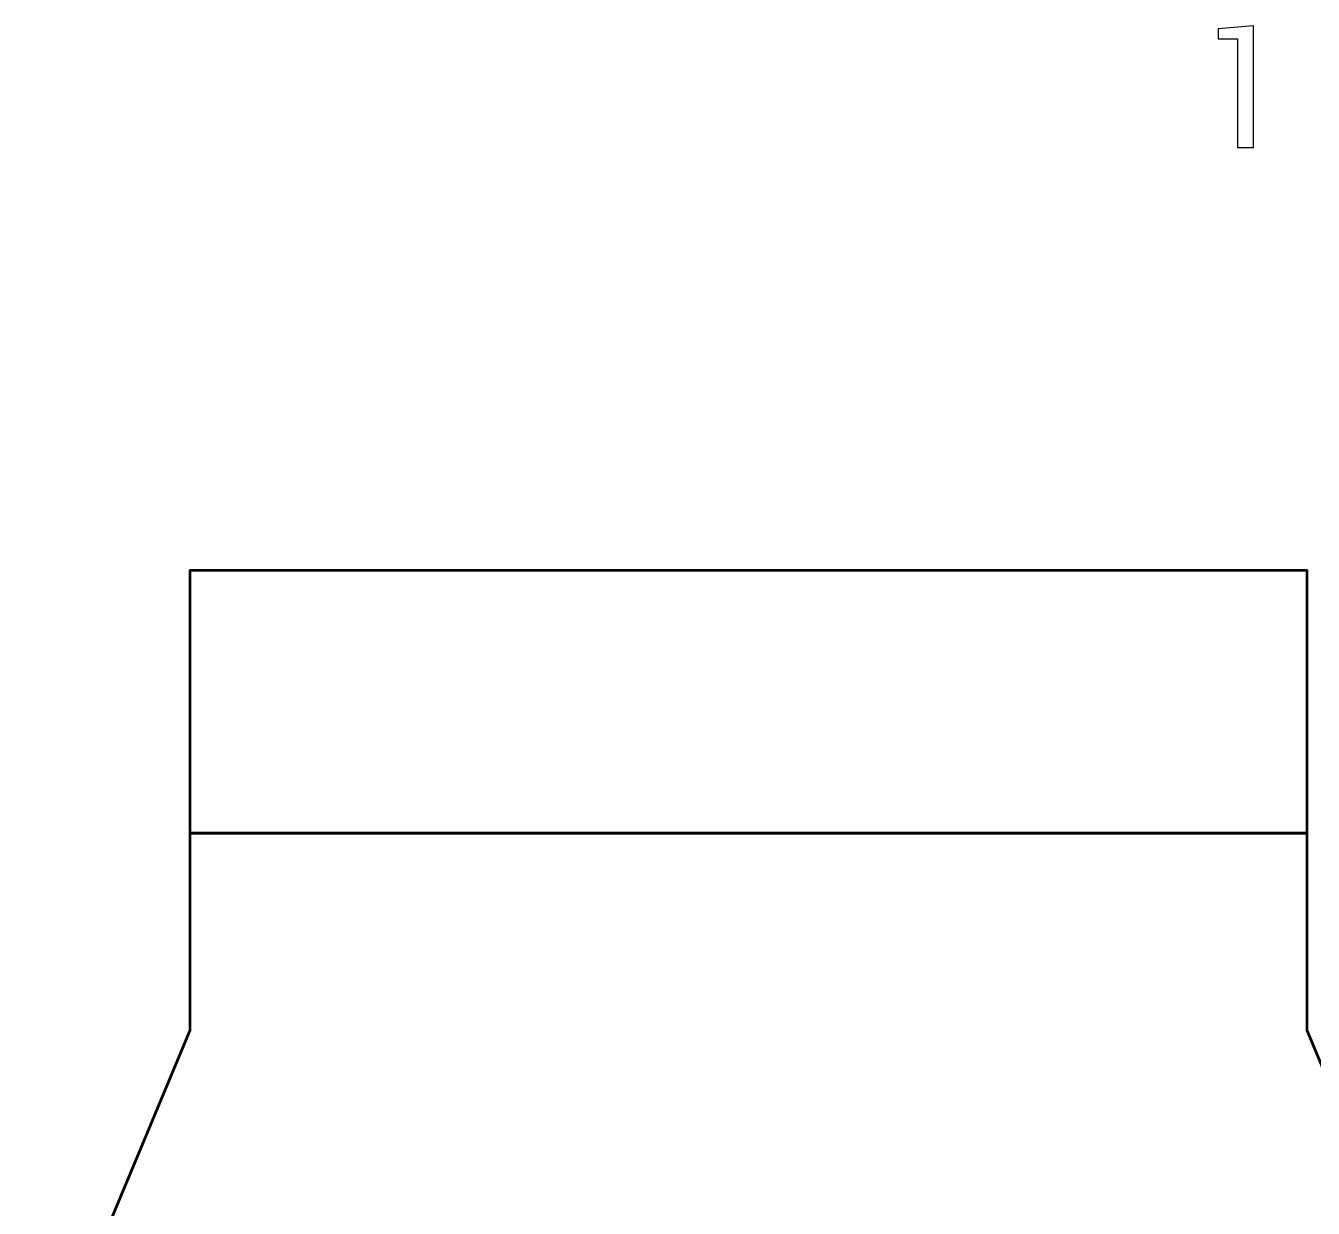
# Model space of a CAD drawing. Header units: centimetres. Extents: x -20.5 to 11.6, y -29.8 to 14.1.
# Drawn here: x -20.5 to -10.7, y 3.14 to 12.14 of the extents above; entities that cross this region are included whole.
import ezdxf

# ---------------------------------------------------------------- set-up
doc = ezdxf.new("R2010")
doc.units = ezdxf.units.CM
doc.header["$MEASUREMENT"] = 0
doc.layers.add('Layer 1', color=7, linetype='Continuous')

msp = doc.modelspace()

# ---------------------------------------------------------------- linework, layer by layer
at = {"layer": 'Layer 1'}
msp.add_open_spline([(-11.28002, 11.21887), (-11.28002, 11.21887), (-11.28002, 12.04564), (-11.28002, 12.04564), (-11.28002, 12.04564), (-11.28002, 12.04564), (-11.42607, 12.04564), (-11.42607, 12.04564), (-11.42607, 12.04564), (-11.42607, 12.04564), (-11.42607, 12.12184), (-11.42607, 12.12184), (-11.42607, 12.12184), (-11.42607, 12.12184), (-11.1581, 12.1447), (-11.1581, 12.1447), (-11.1581, 12.1447), (-11.1581, 12.1447), (-11.1581, 11.21887), (-11.1581, 11.21887), (-11.1581, 11.21887), (-11.1581, 11.21887), (-11.28002, 11.21887), (-11.28002, 11.21887)], degree=3, knots=[0, 0, 0, 0, 0.1428571, 0.1428571, 0.1428571, 0.1428571, 0.2857143, 0.2857143, 0.2857143, 0.2857143, 0.4285714, 0.4285714, 0.4285714, 0.4285714, 0.5714286, 0.5714286, 0.5714286, 0.5714286, 0.7142857, 0.7142857, 0.7142857, 0.7142857, 1, 1, 1, 1], dxfattribs=at)
at = {"layer": 'Layer 1', "lineweight": 53}
for points, knots in [([(-15, 6), (-15, 6), (-10.75, 6), (-10.75, 6), (-10.75, 6), (-10.75, 6), (-10.75, 8), (-10.75, 8), (-10.75, 8), (-10.75, 8), (-15, 8), (-15, 8), (-15, 8), (-15, 8), (-19.25, 8), (-19.25, 8), (-19.25, 8), (-19.25, 8), (-19.25, 6), (-19.25, 6), (-19.25, 6), (-19.25, 6), (-15, 6), (-15, 6)], [0, 0, 0, 0, 0.1428571, 0.1428571, 0.1428571, 0.1428571, 0.2857143, 0.2857143, 0.2857143, 0.2857143, 0.4285714, 0.4285714, 0.4285714, 0.4285714, 0.5714286, 0.5714286, 0.5714286, 0.5714286, 0.7142857, 0.7142857, 0.7142857, 0.7142857, 1, 1, 1, 1]), ([(-15, -15), (-15, -15), (-10.75, -15), (-10.75, -15), (-10.75, -15), (-10.75, -15), (-9.5, -12.5), (-9.5, -12.5), (-9.5, -12.5), (-9.5, -12.5), (-9.5, 1.5), (-9.5, 1.5), (-9.5, 1.5), (-9.5, 1.5), (-10.75, 4.5), (-10.75, 4.5), (-10.75, 4.5), (-10.75, 4.5), (-10.75, 6), (-10.75, 6), (-10.75, 6), (-10.75, 6), (-15, 6), (-15, 6), (-15, 6), (-15, 6), (-19.25, 6), (-19.25, 6), (-19.25, 6), (-19.25, 6), (-19.25, 4.5), (-19.25, 4.5), (-19.25, 4.5), (-19.25, 4.5), (-20.5, 1.5), (-20.5, 1.5), (-20.5, 1.5), (-20.5, 1.5), (-20.5, -12.5), (-20.5, -12.5), (-20.5, -12.5), (-20.5, -12.5), (-19.25, -15), (-19.25, -15), (-19.25, -15), (-19.25, -15), (-15, -15), (-15, -15)], [0, 0, 0, 0, 0.0769231, 0.0769231, 0.0769231, 0.0769231, 0.1538462, 0.1538462, 0.1538462, 0.1538462, 0.2307692, 0.2307692, 0.2307692, 0.2307692, 0.3076923, 0.3076923, 0.3076923, 0.3076923, 0.3846154, 0.3846154, 0.3846154, 0.3846154, 0.4615385, 0.4615385, 0.4615385, 0.4615385, 0.5384615, 0.5384615, 0.5384615, 0.5384615, 0.6153846, 0.6153846, 0.6153846, 0.6153846, 0.6923077, 0.6923077, 0.6923077, 0.6923077, 0.7692308, 0.7692308, 0.7692308, 0.7692308, 0.8461538, 0.8461538, 0.8461538, 0.8461538, 1, 1, 1, 1])]:
    msp.add_open_spline(points, degree=3, knots=knots, dxfattribs=at)

doc.saveas('drawing.dxf')
